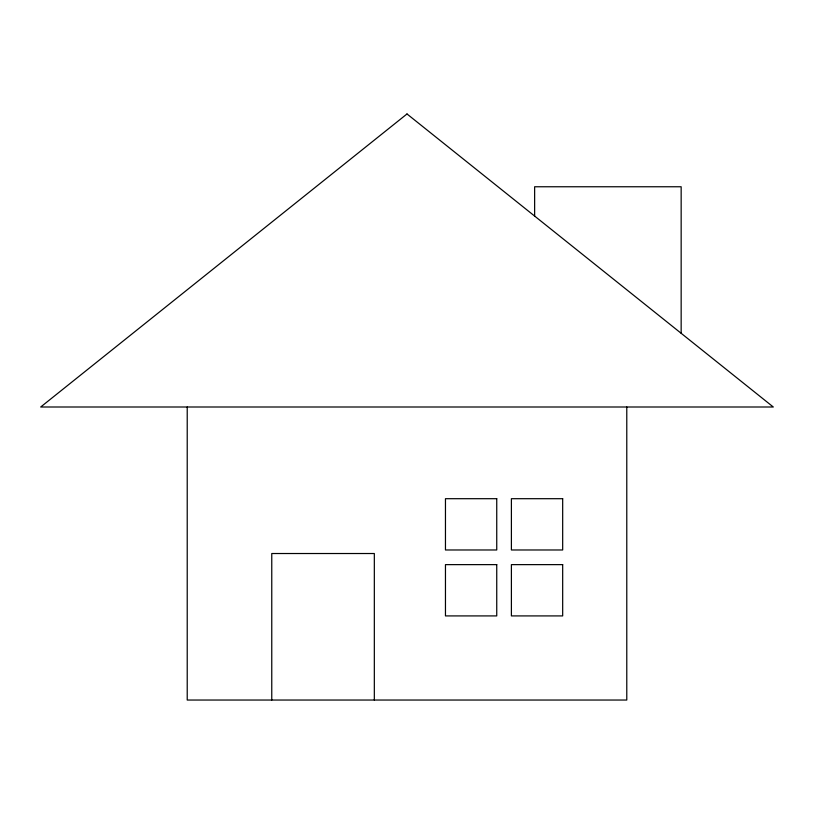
<?xml version="1.0" encoding="UTF-8"?>
<svg xmlns="http://www.w3.org/2000/svg" width="814" height="814" viewBox="0 0 814 814"><rect width="100%" height="100%" fill="white"/><g stroke="black" fill="none" stroke-linecap="round" stroke-linejoin="round"><path stroke-width="1.22" d="M681.155 333.282L681.155 186.762L534.635 186.762L534.635 216.066M626.78 407L626.78 700.04L187.22 700.04L187.22 407M374.328 700.04L374.328 553.52L271.764 553.52L271.764 700.04M407 113.96L40.7 407L773.3 407L407 113.96M496.744 498.697L445.462 498.697L445.462 549.979L496.744 549.979L496.744 498.697M562.678 498.697L511.396 498.697L511.396 549.979L562.678 549.979L562.678 498.697M496.744 564.631L445.462 564.631L445.462 615.913L496.744 615.913L496.744 564.631M562.678 564.631L511.396 564.631L511.396 615.913L562.678 615.913L562.678 564.631"/></g></svg>
